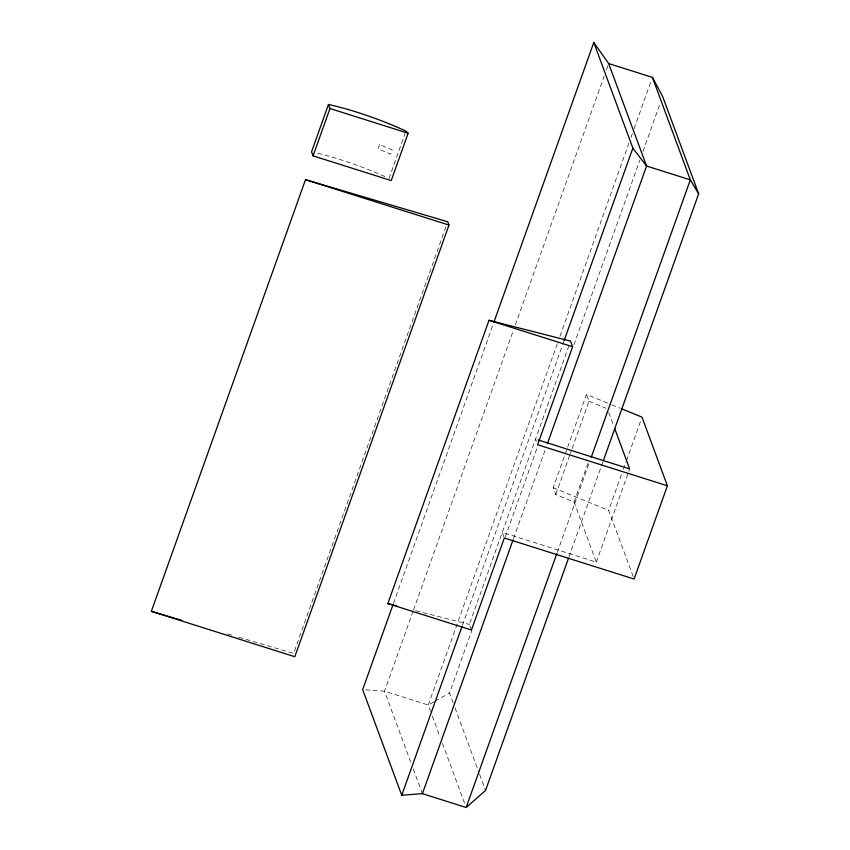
<?xml version="1.0" encoding="UTF-8"?>
<svg xmlns="http://www.w3.org/2000/svg" width="850" height="850" viewBox="0 0 850 850"><rect width="100%" height="100%" fill="white"/><g stroke="black" fill="none" stroke-linecap="round" stroke-linejoin="round"><path stroke-width="0.64" stroke-dasharray="4.25 3.19" d="M389.013 178.447L405.025 133.599M445.974 226.769L293.59 653.427L237.713 636.884M393.454 603.415L493.393 323.584M413.079 611.182L384.508 691.199L410.996 762.801M413.536 609.928L513.559 329.864M515.344 324.859L604.212 76.064M606.443 69.806L608.674 63.559M557.313 343.708L428.262 705.032L430.536 711.206M559.991 336.207L629.202 142.407M630.987 137.413L632.336 133.662M634.121 128.658L651.536 79.9M462.421 625.356L562.371 345.525M562.817 344.282L564.156 340.531M471.453 630.031L469.37 624.421L569.67 343.612M453.178 702.897L449.522 693.037L471.814 630.626M505.251 537.009L537.795 445.899M573.909 344.792L639.891 160.055M643.004 151.321L659.951 103.891M513.506 538.602L545.211 449.831M503.901 536.871L502.244 532.387L596.328 562.148L574.09 502.042L555.709 494.519L553.191 487.688L564.729 455.356M565.176 454.112L586.489 394.432L610.629 404.313M555.709 494.519L569.925 454.729M570.371 453.486L571.699 449.756M572.146 448.513L589.018 401.264L586.489 394.432M574.09 502.042L588.306 462.251M557.26 552.447L588.965 463.675M568.926 557.026L602.809 462.166M633.176 576.587L608.696 510.404L621.573 474.353M623.347 469.381L626.014 461.911M626.461 460.668L640.666 420.888M596.328 562.148L628.299 472.621M628.745 471.378L629.627 468.892M433.851 701.877L428.262 705.032L384.508 691.199L363.949 689.701M434.977 701.25L449.522 693.037M415.852 610.736L469.37 624.421M227.545 633.877L232.634 635.386M611.83 404.812L620.277 408.266M589.018 401.264L606.167 408.287M553.191 487.688L608.696 510.404M608.759 412.462L613.753 425.956M535.553 439.131L536.382 441.373M455.005 707.827L479.177 773.181M479.634 774.414L485.562 790.436M432.363 716.146L440.13 737.131M442.414 743.304L465.248 805.035M413.27 768.974L422.408 793.656M317.698 153.234A89.314 18.689 19.7 0 1 386.633 177.342M379.557 144.585L378.048 148.824L390.692 154.158L392.201 149.919L379.557 144.585"/><path stroke-width="1.27" d="M328.472 104.465L311.567 151.789L313.066 155.858L391.223 180.583L408.127 133.248L405.918 131.113A89.314 18.689 19.7 0 0 328.472 104.465L329.981 108.524L313.066 155.858M151.343 611.331L305.511 179.69L447.759 221.776L448.981 225.069L294.812 656.71L151.343 611.331L181.826 620.351M387.823 603.574L489.005 320.291L570.552 341.126L572.624 346.736L537.625 444.741L667.388 485.786L634.089 579.041L504.316 537.997L471.453 630.031L387.823 603.574L396.737 605.859M393.008 604.658L362.663 689.616L401.742 795.26L422.408 793.656L466.161 807.5L485.562 790.436L568.48 558.28M493.839 322.331L593.789 42.5L608.674 63.559L646.574 166.026L547.442 443.583M401.742 795.26L461.975 626.609M564.156 340.531L632.867 148.144L593.789 42.5M422.408 793.656L513.06 539.856M466.161 807.5L556.814 553.69M591.196 457.428L690.327 179.86L652.428 77.392L608.674 63.559M603.256 460.913L698.657 193.811L662.628 96.401L652.428 77.392M329.981 108.524L408.127 133.248M305.511 179.69L448.981 225.069M489.005 320.291L572.624 346.736M538.039 439.918L629.627 468.892L614.656 428.411M621.488 408.754L642.005 417.159L667.388 485.786M632.867 148.144L646.574 166.026L690.327 179.86L698.657 193.811"/></g></svg>
